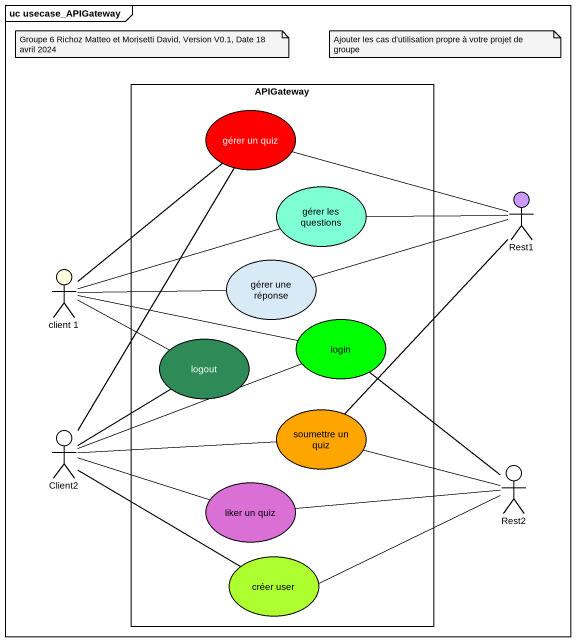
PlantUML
@startuml
mainframe uc usecase_APIGateway
rectangle APIGateway {
  usecase "gérer un quiz" as gérer_un_quiz #FF0000
  usecase "gérer les questions" as gérer_les_questions #7FFFD4
  usecase "gérer une réponse" as gérer_une_réponse
  usecase login #00FF00
  usecase logout #2E8B57
  usecase "soumettre un quiz" as soumettre_un_quiz #FFA500
  usecase "liker un quiz" as liker_un_quiz #DA70D6
  usecase "créer user" as créer_user #ADFF2F
}
actor Rest1 #CC99FF
actor "client 1" as client_1 #FFFFE0
actor Client2
actor Rest2
gérer_un_quiz -right- Rest1
gérer_les_questions -right- Rest1
client_1 -up- gérer_un_quiz
client_1 -right- gérer_les_questions
client_1 -right- gérer_une_réponse
client_1 -right- login
client_1 -right- logout
gérer_une_réponse -right- Rest1
Client2 -up- gérer_un_quiz
Client2 -right- login
Client2 -up- logout
Client2 -right- soumettre_un_quiz
Client2 -right- liker_un_quiz
Client2 -right- créer_user
soumettre_un_quiz -up- Rest1
soumettre_un_quiz -right- Rest2
Rest2 -up- login
liker_un_quiz -right- Rest2
créer_user -right- Rest2
note as N1
  Groupe 6 Richoz Matteo et Morisetti David, Version V0.1, Date 18 avril 2024
end note
note as N2
  Ajouter les cas d'utilisation propre à votre projet de groupe
end note
@enduml
